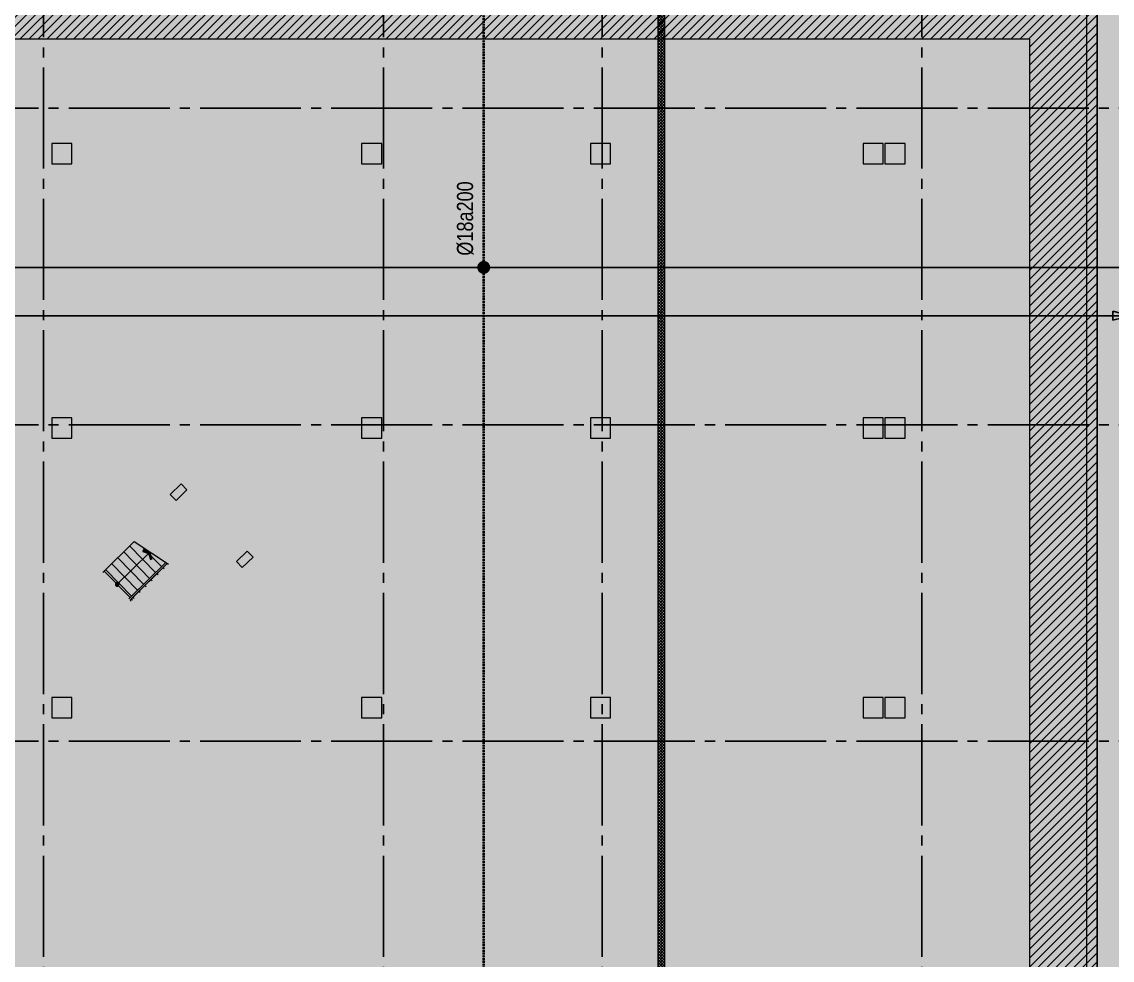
# Model space of a CAD drawing. Header units: millimetres. Extents: x -3819597 to -2591384, y 582389 to 820195.
# Drawn here: x -2722597 to -2690206, y 710231 to 738094 of the extents above; entities that cross this region are included whole.
import ezdxf
from ezdxf.enums import TextEntityAlignment as Align
from ezdxf.xclip import XClip

# ---------------------------------------------------------------- set-up
doc = ezdxf.new("R2010")
doc.units = ezdxf.units.MM
doc.header["$MEASUREMENT"] = 0
doc.header["$XCLIPFRAME"] = 0
for name, pattern in [('CENTER', [2, 1.25, -0.25, 0.25, -0.25]), ('CHG_XX_Cot_Ham 2$0$$AUDIT_BAD_LTYPE3', [0]), ('CHG_XX_Damsan_Ham 2$0$MB Ham 2$0$Hidden21', [3, 2, -1]), ('CHG_XX_Luoi truc$0$MB_Luoi truc$0$Center101', [13, 10, -1, 1, -1]), ('HIDDEN', [0.375, 0.25, -0.125])]:
    doc.linetypes.add(name, pattern=pattern)
doc.layers.get('0').update_dxf_attribs({"lineweight": 9})
doc.layers.get('Defpoints').update_dxf_attribs({"color": 10, "lineweight": 0})
for name, color, linetype in [('02HN. TEXT B', 1, 'Continuous'), ('08HN. SSS X', 6, 'Continuous'), ('12HN. GRID', 1, 'CENTER'), ("CHG_XX_Damsan_Ham 2$0$CHG_XX_Damsan_Ham 2$0$'S_General_Hatch_8", 8, 'Continuous'), ('CHG_XX_Damsan_Ham 2$0$MB Ham 2$0$Staircase', 30, 'Continuous'), ('CHG_XX_Damsan_Ham 2$0$MB Ham 2$0$Staircase Hidden', 34, 'CHG_XX_Damsan_Ham 2$0$MB Ham 2$0$Hidden21'), ('CHG_XX_Luoi truc$0$Grid', 34, 'Continuous'), ('CHG_XX_Luoi truc$0$Grid Line', 8, 'CHG_XX_Luoi truc$0$MB_Luoi truc$0$Center101'), ('dim', 51, 'Continuous')]:
    doc.layers.add(name, color=color, linetype=linetype)
for name, color, linetype, lineweight, plot in [('CHG_XX_Cot_Ham 2$0$NS-Column-H2', 90, 'Continuous', 13, False), ('CHG_XX_Cot_Ham 2$0$NS-Column-H2 @ 1', 90, 'Continuous', 13, False), ('CHG_XX_Cot_Ham 2$0$NS-Column-H2 @ 150', 90, 'Continuous', 13, False)]:
    doc.layers.add(name, color=color, linetype=linetype, lineweight=lineweight, plot=plot)
for name, color, linetype, lineweight in [('CHG_XX_Cot_Ham 2$0$NS-Pier-H2', 150, 'Continuous', 13), ('CHG_XX_Damsan_Ham 2$0$CHG_XX_Damsan_Ham 2$0$DBAO', 3, 'Continuous', 13), ('CHG_XX_Damsan_Ham 2$0$CHG_XX_Damsan_Ham 2$0$DTE-MEP-H-SLAB TEXT', 3, 'Continuous', 0), ('CHG_XX_Damsan_Ham 2$0$CHG_XX_Damsan_Ham 2$0$HATCH', 154, 'Continuous', 9), ('CHG_XX_Damsan_Ham 2$0$CHG_XX_Damsan_Ham 2$0$mach ngung thi cong', 6, 'Continuous', 13), ('CHG_XX_Damsan_Ham 2$0$CHG_XX_Damsan_Ham 2$0$Start hatch', 8, 'Continuous', 25), ('CHG_XX_Damsan_Ham 2$0$HATCH', 57, 'Continuous', 9), ('CHG_XX_Damsan_Ham 2$0$mach ngung thi cong', 6, 'Continuous', 13), ('CHG_XX_Damsan_Ham 2$0$tam cap ram', 8, 'Continuous', 5), ('thep chay suot', 5, 'HIDDEN', 40)]:
    doc.layers.add(name, color=color, linetype=linetype, lineweight=lineweight)
doc.styles.add('[HN042014]STYLE', font='arial.ttf', dxfattribs={"width": 0.8})
doc.styles.add('CHG_XX_Luoi truc$0$MB_Luoi truc$0$Grid A-F$0$VNI-HelveCB', font='VHELVCB_0.TTF')
pattern_1 = [(45, (170555.19, -8650), (-44.194174, 44.194174), []), (135, (170555.19, -8650), (-44.194174, -44.194174), [])]

# ---------------------------------------------------------------- blocks, each defined once
blk = doc.blocks.new('*U718')
at = {"layer": '12HN. GRID', "linetype": 'Continuous'}
blk.add_line((0, 11644), (0, -6406), dxfattribs=at)
at = {"layer": '12HN. GRID', "linetype": 'Continuous', "const_width": 64, "flags": 128}
blk.add_lwpolyline([(-32, 0, 1), (32, 0, 1)], format="xyb", close=True, dxfattribs=at)
at = {"layer": 'thep chay suot', "linetype": 'HIDDEN', "ltscale": 10}
blk.add_line((-12340, 0), (3893, 0), dxfattribs=at)
at = {"layer": '02HN. TEXT B', "linetype": 'ByBlock', "style": '[HN042014]STYLE', "width": 0.8, "flags": 8}
blk.add_attdef('1', text='', height=160, dxfattribs=at).set_placement((116, 185), align=Align.MIDDLE_LEFT)
blk.add_attdef('0', text='', height=160, dxfattribs=at).set_placement((-351, 11), align=Align.MIDDLE_CENTER)
at = {"layer": 'Defpoints', "color": 9, "linetype": 'ByBlock', "style": '[HN042014]STYLE', "width": 0.8, "flags": 9}
for tag, p in [('2', (-7832, 6470)), ('3', (-7832, 6065)), ('4', (-7832, 5660)), ('5', (-7832, 5270))]:
    blk.add_attdef(tag, text='', height=250, dxfattribs=at).set_placement(p, align=Align.MIDDLE_CENTER)
blk = doc.blocks.new('*U745')
at = {"layer": '12HN. GRID', "linetype": 'Continuous'}
h = blk.add_hatch(color=256, dxfattribs=at)
h.dxf.hatch_style = 1
h.paths.add_polyline_path([(-44, 5901), (44, 5901), (0, 6077)])
h = blk.add_hatch(color=256, dxfattribs=at)
h.dxf.hatch_style = 1
h.paths.add_polyline_path([(0, -11973), (44, -11797), (-44, -11797)])
at = {"layer": '08HN. SSS X', "linetype": 'ByBlock', "ltscale": 10}
for p, q in [((-412, 0), (3205, 0)), ((-412, 0), (-412, 0)), ((3205, 0), (3205, 0))]:
    blk.add_line(p, q, dxfattribs=at)
at = {"layer": '12HN. GRID', "linetype": 'Continuous'}
for p, q in [((-75, 6077), (75, 6077)), ((-44, 5901), (0, 6077)), ((0, 6077), (0, -11973)), ((0, 6077), (44, 5901)), ((-44, 5901), (44, 5901)), ((-44, -11797), (44, -11797)), ((-44, -11797), (0, -11973)), ((0, -11973), (44, -11797)), ((-75, -11973), (75, -11973))]:
    blk.add_line(p, q, dxfattribs=at)
at = {"layer": '12HN. GRID', "linetype": 'Continuous', "const_width": 64, "flags": 128}
blk.add_lwpolyline([(-32, 0, 1), (32, 0, 1)], format="xyb", close=True, dxfattribs=at)
at = {"layer": '02HN. TEXT B', "linetype": 'ByBlock', "style": '[HN042014]STYLE', "width": 0.8, "flags": 8}
blk.add_attdef('1', text='', height=160, dxfattribs=at).set_placement((54, 140), align=Align.MIDDLE_LEFT)
blk.add_attdef('0', text='', height=160, dxfattribs=at).set_placement((1102, 160), align=Align.MIDDLE_CENTER)
at = {"layer": 'Defpoints', "color": 9, "linetype": 'ByBlock', "style": '[HN042014]STYLE', "width": 0.8, "flags": 9}
for tag, p in [('2', (2066, 2423)), ('3', (2066, 2018)), ('4', (2066, 1613)), ('5', (2066, 1223))]:
    blk.add_attdef(tag, text='', height=250, dxfattribs=at).set_placement(p, align=Align.MIDDLE_CENTER)
blk = doc.blocks.new('*U1036')
at = {"layer": 'CHG_XX_Cot_Ham 2$0$NS-Column-H2 @ 1'}
h = blk.add_hatch(color=256, dxfattribs=at)
h.dxf.hatch_style = 1
h.paths.add_polyline_path([(-300, -300), (-300, 300), (300, 300), (300, -300)])
at = {"layer": 'CHG_XX_Cot_Ham 2$0$NS-Column-H2 @ 150'}
h = blk.add_hatch(color=256, dxfattribs=at)
h.dxf.hatch_style = 1
h.paths.add_polyline_path([(-300, -300), (-300, 300), (300, 300), (300, -300)])
blk = doc.blocks.new('CHG_XX_Cot_Ham 2$0$HoBoi_C600x600')
at = {"layer": 'CHG_XX_Cot_Ham 2$0$NS-Column-H2'}
blk.add_lwpolyline([(300, -300), (300, 300), (-300, 300), (-300, -300)], close=True, dxfattribs=at)
blk.add_blockref('*U1036', (0, 0), dxfattribs=at)
blk = doc.blocks.new('*U1029')
at = {"layer": 'CHG_XX_Luoi truc$0$Grid Line'}
blk.add_line((0, 0), (0, 608), dxfattribs=at)
at = {"layer": 'CHG_XX_Luoi truc$0$Grid', "lineweight": -2, "style": 'CHG_XX_Luoi truc$0$MB_Luoi truc$0$Grid A-F$0$VNI-HelveCB'}
for tag, p in [('GRIDSUB', (0, 617)), ('GRID', (0, -9))]:
    blk.add_attdef(tag, text='', height=5, dxfattribs=at).set_placement(p, align=Align.MIDDLE)
blk = doc.blocks.new('*U1034')
at = {"layer": 'CHG_XX_Luoi truc$0$Grid Line'}
blk.add_line((0, 0), (0, 608), dxfattribs=at)
at = {"layer": 'CHG_XX_Luoi truc$0$Grid', "lineweight": -2, "style": 'CHG_XX_Luoi truc$0$MB_Luoi truc$0$Grid A-F$0$VNI-HelveCB'}
for tag, p in [('GRIDSUB', (0, 617)), ('GRID', (0, -9))]:
    blk.add_attdef(tag, text='', height=5, dxfattribs=at).set_placement(p, align=Align.MIDDLE)
blk = doc.blocks.new('*U1031')
at = {"layer": 'CHG_XX_Luoi truc$0$Grid Line'}
blk.add_line((0, 0), (0, 438), dxfattribs=at)
at = {"layer": 'CHG_XX_Luoi truc$0$Grid', "lineweight": -2, "style": 'CHG_XX_Luoi truc$0$MB_Luoi truc$0$Grid A-F$0$VNI-HelveCB'}
for tag, p in [('GRIDSUB', (0, 447)), ('GRID', (0, -9))]:
    blk.add_attdef(tag, text='', height=5, dxfattribs=at).set_placement(p, align=Align.MIDDLE)
blk = doc.blocks.new('CHG_XX_Luoi truc')
at = {"layer": 'CHG_XX_Luoi truc$0$Grid', "xscale": 300, "yscale": 300, "zscale": 300}
for name, p in [('*U1029', (44550, -12747)), ('*U1029', (54650, -12747)), ('*U1034', (61150, -12747)), ('*U1029', (70650, -12747))]:
    blk.add_blockref(name, p, dxfattribs=at)
at = {"layer": 'CHG_XX_Luoi truc$0$Grid', "xscale": 300.0000000000013, "yscale": 300.0000000000013, "zscale": 300.0000000000013, "rotation": 90}
for p in [(110703, 125550), (110703, 116150), (110703, 106750)]:
    blk.add_blockref('*U1031', p, dxfattribs=at)
blk = doc.blocks.new('CHG_XX_Cot_Ham 2')
at = {"layer": 'CHG_XX_Cot_Ham 2$0$NS-Column-H2'}
h = blk.add_hatch(color=256, dxfattribs=at)
h.paths.add_polyline_path([(48641.1, 114396), (48816.3, 114217.7), (48495.4, 113902.2), (48320.1, 114080.5)])
h.paths.add_polyline_path([(50603.8, 112399.1), (50779, 112220.8), (50457.1, 111906.3), (50282.9, 112083.6)])
at = {"layer": 'CHG_XX_Cot_Ham 2$0$NS-Pier-H2'}
h = blk.add_hatch(color=256, dxfattribs=at)
h.dxf.hatch_style = 1
h.paths.add_polyline_path([(99639.2, 163400), (-10900, 163400), (-10900, 85450), (-300, 85450), (-300, 84050), (32350, 84050), (32350, -9000), (103575.5, -9000), (106050, -6022), (106050, 158254.3)])
h.paths.add_polyline_path([(99533.7, 163100), (105750, 158110.4), (105750, 90450), (105650, 90450), (105750, 90450), (105750, 13850), (105750, 13722.3), (105750, -5913.6), (103434.7, -8700), (93599.8, -8700), (93299.8, -8700), (32650, -8700), (32650, 84350), (0, 84350), (0, 85750), (-10600, 85750), (-10600, 163100), (93600, 163100)], flags=16)
at = {"layer": 'CHG_XX_Cot_Ham 2$0$NS-Column-H2'}
for points in [[(48641.1, 114396), (48816.3, 114217.7), (48495.4, 113902.2), (48320.1, 114080.5), (48641.1, 114396)], [(50603.8, 112399.1), (50779, 112220.8), (50457.1, 111906.3), (50282.9, 112083.6), (50603.8, 112399.1)], [(50603.8, 112399.1), (50779, 112220.8), (50458.1, 111905.3), (50282.9, 112083.6), (50603.8, 112399.1)]]:
    blk.add_lwpolyline(points, dxfattribs=at)
at = {"layer": 'CHG_XX_Cot_Ham 2$0$NS-Column-H2', "linetype": 'CHG_XX_Cot_Ham 2$0$$AUDIT_BAD_LTYPE3'}
for points in [[(48495.4, 113902.2), (48816.3, 114217.7), (48641.1, 114396), (48320.1, 114080.5), (48495.4, 113902.2)], [(50458.1, 111905.3), (50779, 112220.8), (50603.8, 112399.1), (50282.9, 112083.6), (50458.1, 111905.3)]]:
    blk.add_lwpolyline(points, dxfattribs=at)
at = {"layer": 'Defpoints'}
for p, q in [((48495.4, 113902.2), (48320.1, 114080.5)), ((50458.1, 111905.3), (50282.9, 112083.6))]:
    blk.add_line(p, q, dxfattribs=at)
at = {"layer": 'CHG_XX_Cot_Ham 2$0$NS-Column-H2'}
for p in [(45100, 124200), (54300, 124200), (61100, 124200), (69200, 124200), (69850, 124200), (45100, 116050), (54300, 116050), (61100, 116050), (69200, 116050), (69850, 116050), (45100, 107750), (54300, 107750), (61100, 107750), (69200, 107750), (69850, 107750)]:
    blk.add_blockref('CHG_XX_Cot_Ham 2$0$HoBoi_C600x600', p, dxfattribs=at)
at = {"layer": 'CHG_XX_Cot_Ham 2$0$NS-Pier-H2'}
blk.add_blockref('CHG_XX_Luoi truc', (0, 0), dxfattribs=at)
blk = doc.blocks.new('CHG_XX_Damsan_Ham 2$0$CHG_XX_Damsan_Ham 2$0$sdfsgdh')
at = {"layer": 'CHG_XX_Damsan_Ham 2$0$CHG_XX_Damsan_Ham 2$0$Start hatch', "ltscale": 0.5}
h = blk.add_hatch(dxfattribs=at)
h.set_pattern_fill('ANSI37', color=256, scale=500)
h.set_pattern_definition(pattern_1)
h.paths.add_polyline_path([(73704, 200), (73504, 200), (73504, -38921), (73704, -38921)])
h = blk.add_hatch(dxfattribs=at)
h.set_pattern_fill('ANSI37', color=256, scale=500)
h.set_pattern_definition(pattern_1)
h.paths.add_polyline_path([(73704, -38921), (73504, -38921), (73504, -76505), (73704, -76505)])
at = {"layer": 'CHG_XX_Damsan_Ham 2$0$CHG_XX_Damsan_Ham 2$0$DTE-MEP-H-SLAB TEXT', "color": 2, "ltscale": 0.5}
for p, q in [((73504, 200), (73504, -76505)), ((73704, 200), (73704, -76505))]:
    blk.add_line(p, q, dxfattribs=at)
blk = doc.blocks.new('CHG_XX_Damsan_Ham 2$0$MB Ham 2$0$Arrow 60')
at = {"linetype": 'ByBlock', "lineweight": -2}
h = blk.add_hatch(color=0, dxfattribs=at)
h.paths.add_polyline_path([(1.88, 0.94), (1.65, 1.38), (0, 0.56), (-1.65, 1.38), (-1.88, 0.94), (0, 0)], flags=17)
h.paths.add_polyline_path([(1.65, 1.38), (1.88, 0.94), (0, 0), (-1.88, 0.94), (-1.65, 1.38), (0, 0.56)])
blk.add_hatch(color=0, dxfattribs=at).paths.add_polyline_path([(1.65, 1.38), (1.88, 0.94), (0, 0), (-1.88, 0.94), (-1.65, 1.38), (0, 0.56)])
at = {"color": 0, "linetype": 'ByBlock', "lineweight": -2}
blk.add_lwpolyline([(1.65, 1.38), (1.88, 0.94), (0, 0), (-1.88, 0.94), (-1.65, 1.38), (0, 0.56)], close=True, dxfattribs=at)
blk = doc.blocks.new('CHG_XX_Damsan_Ham 2$0$MB Ham 2$0$Dot')
at = {"linetype": 'ByBlock', "lineweight": -2}
h = blk.add_hatch(color=0, dxfattribs=at)
edge = h.paths.add_edge_path()
edge.add_arc((0, 0), 0.5, 0, 360)
at = {"color": 0, "linetype": 'ByBlock', "lineweight": -2}
blk.add_line((0, -1), (0, 1), dxfattribs=at)
blk.add_circle((0, 0), 0.5, dxfattribs=at)
blk = doc.blocks.new('*U966')
at = {"layer": 'CHG_XX_Damsan_Ham 2$0$tam cap ram'}
h = blk.add_hatch(dxfattribs=at)
h.set_pattern_fill('_USER', color=256, scale=250, angle=90, pattern_type=0)
h.set_pattern_definition([(90, (2200, 2550), (-250, 2e-14), [])])
h.paths.add_polyline_path([(1200, 2550), (3200, 2550), (3200, 1450), (1200, 1450)])
h.paths.add_polyline_path([(1200, 1400), (3200, 1400), (3200, 1350), (1200, 1350)])
h.paths.add_polyline_path([(1200, 1200), (3200, 1200), (3200, 1150), (1200, 1150)])
h.paths.add_polyline_path([(1200, 1100), (3200, 1100), (3200, 0), (1200, 0)])
at = {"layer": 'CHG_XX_Damsan_Ham 2$0$MB Ham 2$0$Staircase'}
for p, q in [((1200, 0), (1200, 1100)), ((3200, 0), (3200, 1100)), ((0, 0), (4400, 0))]:
    blk.add_line(p, q, dxfattribs=at)
at = {"layer": 'CHG_XX_Damsan_Ham 2$0$MB Ham 2$0$Staircase Hidden'}
for p, q in [((4400, 2550), (4400, 0)), ((4400, 1200), (4400, 1350))]:
    blk.add_line(p, q, dxfattribs=at)
at = {"layer": 'CHG_XX_Damsan_Ham 2$0$tam cap ram'}
for p, q in [((0, 0), (0, 2550)), ((0, 2550), (4400, 2550)), ((1200, 1450), (1200, 2550)), ((1598, 1350), (1848, 2550)), ((1700, 1350), (1950, 2550)), ((3200, 1450), (3200, 2550)), ((600, 550), (600, 2000)), ((600, 2000), (3800, 2000)), ((3800, 550), (3800, 2000)), ((1100, 1100), (1100, 1450)), ((1100, 1450), (3300, 1450)), ((1150, 1150), (1150, 1400)), ((1150, 1400), (3250, 1400)), ((1200, 1150), (1200, 1400)), ((1200, 1400), (1200, 1350)), ((1200, 1350), (3200, 1350)), ((3200, 1150), (3200, 1400)), ((3250, 1150), (3250, 1400)), ((3300, 1100), (3300, 1450)), ((1100, 1100), (3300, 1100)), ((1150, 1150), (3250, 1150)), ((1200, 1200), (3200, 1200)), ((1200, 1200), (1200, 1150)), ((600, 550), (3800, 550))]:
    blk.add_line(p, q, dxfattribs=at)
for points in [[(1200, 2550), (3200, 2550), (3200, 1450), (1200, 1450)], [(1200, 1400), (3200, 1400), (3200, 1350), (1200, 1350)], [(1200, 1200), (3200, 1200), (3200, 1150), (1200, 1150)], [(1200, 1100), (3200, 1100), (3200, 0), (1200, 0)]]:
    blk.add_lwpolyline(points, close=True, dxfattribs=at)
for centre, start, end in [((1200, 1350), 90, 180), ((3200, 1350), 0, 90), ((1200, 1200), 180, 270), ((3200, 1200), 270, 0)]:
    blk.add_arc(centre, 1200, start, end, dxfattribs=at)
at = {"layer": 'CHG_XX_Damsan_Ham 2$0$tam cap ram', "yscale": 100, "zscale": 100}
for name, p, xscale, rotation in [('CHG_XX_Damsan_Ham 2$0$MB Ham 2$0$Arrow 60', (1835, 2000), 100, 270), ('CHG_XX_Damsan_Ham 2$0$MB Ham 2$0$Dot', (3200, 2000), 100, 270), ('CHG_XX_Damsan_Ham 2$0$MB Ham 2$0$Arrow 60', (3200, 550), -100, 90)]:
    blk.add_blockref(name, p, dxfattribs=dict(at, xscale=xscale, rotation=rotation))
blk = doc.blocks.new('CHG_XX_Damsan_Ham 2$0$ArchStaireH2')
ref = blk.add_blockref('*U966', (38175, -28826), dxfattribs=dict(xscale=-1, rotation=44.5054804266082))
XClip(ref).set_block_clipping_path([(3250, 1350), (3249.9999999999, 2550), (1945, 2550), (1695, 1350)])
blk = doc.blocks.new('CHG_XX_Damsan_Ham 2', base_point=(3089256, -609981))
at = {"layer": "CHG_XX_Damsan_Ham 2$0$CHG_XX_Damsan_Ham 2$0$'S_General_Hatch_8"}
h = blk.add_hatch(dxfattribs=at)
h.set_pattern_fill('CROSS', color=256, scale=2000)
edge = h.paths.add_edge_path()
edge.add_line((76750, 42625), (76750, 65250))
edge.add_line((76750, 65250), (76750, 65850))
edge.add_line((76750, 65850), (77900, 65850))
edge.add_line((77900, 65850), (77900, 89350))
edge.add_line((77900, 89350), (76850, 89350))
edge.add_line((76850, 89350), (76850, 90650))
edge.add_line((76850, 90650), (76852, 131950))
edge.add_line((76852, 131950), (51950, 131950))
edge.add_line((51950, 131950), (51950, 130600))
edge.add_line((51950, 130600), (22700, 130600))
edge.add_line((22700, 130600), (22700, 84050))
edge.add_line((22700, 84050), (32350, 84050))
edge.add_line((32350, 84050), (32350, 22700))
edge.add_line((32350, 22700), (76500, 22700))
edge.add_line((76500, 22700), (76500, 23518))
edge.add_line((76500, 23518), (76750, 23518))
edge.add_line((76750, 23518), (76750, 42625))
edge.add_line((76750, 42625), (76750, 43198))
at = {"layer": 'CHG_XX_Damsan_Ham 2$0$CHG_XX_Damsan_Ham 2$0$HATCH'}
h = blk.add_hatch(dxfattribs=at)
h.set_pattern_fill('ANSI31', color=256, scale=1500)
h.set_pattern_definition([(45, (-2702289.21, 609981.01), (-132.582521, 132.582521), [])])
h.paths.add_polyline_path([(32350, 25700), (73852, 25700), (73852, 127600), (25700, 127600), (25700, 84350), (23700, 84350), (23700, 129600), (75851, 129600), (75851, 23700), (32350, 23700)])
blk.add_lwpolyline([(32350, 25700), (73852, 25700), (73852, 127600), (25700, 127600), (25700, 84350), (23700, 84350), (23700, 129600), (75851, 129600), (75851, 23700), (32350, 23700), (32350, 25700)], dxfattribs=at)
at = {"layer": 'CHG_XX_Damsan_Ham 2$0$CHG_XX_Damsan_Ham 2$0$mach ngung thi cong'}
blk.add_lwpolyline([(23700, 90148), (-100, 90150), (-100, 153400), (99650, 153400), (99650, 71950), (75851, 71950), (75851, 88800), (75851, 88800), (75851, 129600), (23700, 129600)], close=True, dxfattribs=at)
at = {"layer": 'CHG_XX_Damsan_Ham 2$0$mach ngung thi cong'}
blk.add_lwpolyline([(23900, 90148), (-100, 90150), (-100, 153400), (99650, 153400), (99650, 71950), (75549, 71950), (75549, 88800), (75549, 88800), (75549, 129500), (23900, 129500)], close=True, dxfattribs=at)
at = {"layer": 'CHG_XX_Damsan_Ham 2$0$CHG_XX_Damsan_Ham 2$0$DBAO'}
blk.add_blockref('CHG_XX_Cot_Ham 2', (0, 0), dxfattribs=at)
at = {"layer": 'CHG_XX_Damsan_Ham 2$0$CHG_XX_Damsan_Ham 2$0$DTE-MEP-H-SLAB TEXT'}
blk.add_blockref('CHG_XX_Damsan_Ham 2$0$CHG_XX_Damsan_Ham 2$0$sdfsgdh', (-10700, 160900), dxfattribs=at)
at = {"layer": 'CHG_XX_Damsan_Ham 2$0$HATCH'}
for name, p in [('CHG_XX_Cot_Ham 2', (0, 0)), ('CHG_XX_Damsan_Ham 2$0$ArchStaireH2', (12250, 141050))]:
    blk.add_blockref(name, p, dxfattribs=at)

msp = doc.modelspace()

# ---------------------------------------------------------------- block references
at = {"layer": '08HN. SSS X', "linetype": 'Continuous'}
ref = msp.add_blockref('*U745', (-2725574.9, 729366.5), dxfattribs=dict(at, xscale=3, yscale=3, zscale=3, rotation=90))
ref.add_attrib('1', '%%c18a200', dxfattribs={"layer": '02HN. TEXT B', "linetype": 'ByBlock', "height": 480, "rotation": 90, "style": '[HN042014]STYLE', "width": 0.8}).set_placement((-2725994.9, 729527.8), align=Align.MIDDLE_LEFT)
at = {"layer": 'dim'}
msp.add_blockref('CHG_XX_Damsan_Ham 2', (322749.3, 0), dxfattribs=at)
at = {"layer": 'thep chay suot'}
ref = msp.add_blockref('*U718', (-2708875.5, 730801.6), dxfattribs=dict(at, xscale=3, yscale=3, zscale=3, rotation=90))
ref.add_attrib('1', '%%c18a200', dxfattribs={"layer": '02HN. TEXT B', "linetype": 'ByBlock', "height": 480, "rotation": 90, "style": '[HN042014]STYLE', "width": 0.8}).set_placement((-2709431.4, 731149.7), align=Align.MIDDLE_LEFT)

doc.saveas('drawing.dxf')
